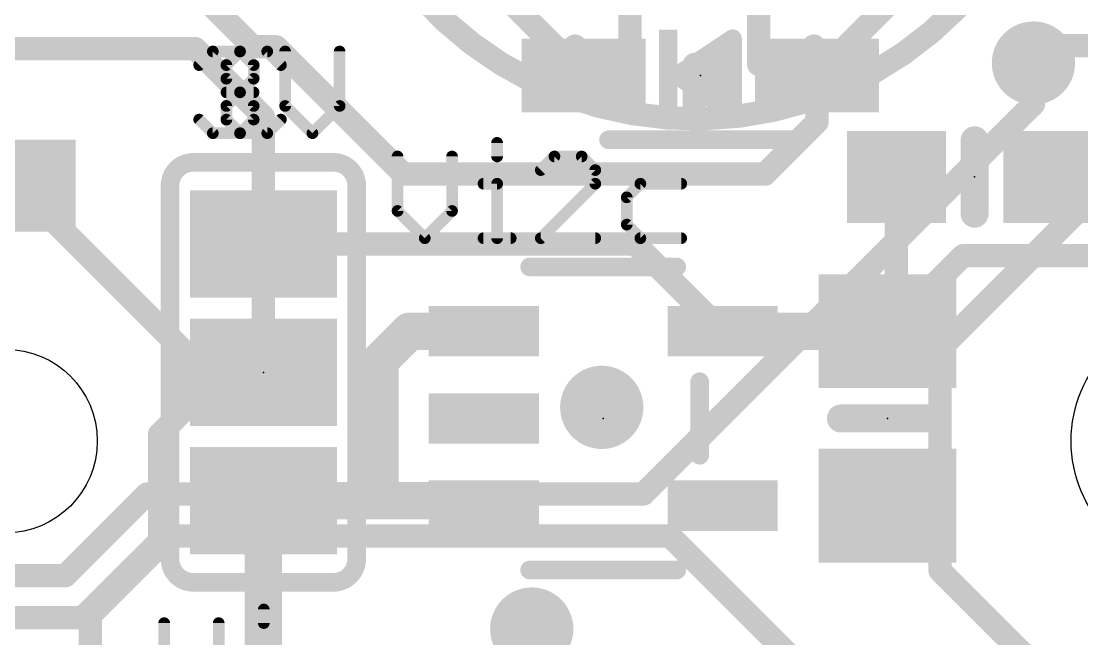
# Model space of a CAD drawing. Extents: x -30.6 to 30.6, y -30.6 to 30.6.
# Drawn here: x -14.83 to -3.28, y 12.85 to 19.57 of the extents above; entities that cross this region are included whole.
import ezdxf

# ---------------------------------------------------------------- set-up
doc = ezdxf.new("R2010")
doc.units = 0
for name, color, linetype in [('1', 12, 'CONTINUOUS'), ('16', 5, 'CONTINUOUS'), ('18', 110, 'CONTINUOUS'), ('20', 53, 'CONTINUOUS'), ('21', 40, 'CONTINUOUS'), ('22', 53, 'CONTINUOUS'), ('23', 40, 'CONTINUOUS')]:
    doc.layers.add(name, color=color, linetype=linetype)

# ---------------------------------------------------------------- blocks, each defined once
blk = doc.blocks.new('RECT')
blk.add_solid([(-0.5, -0.5), (0.5, -0.5), (-0.5, 0.5), (0.5, 0.5)])
blk = doc.blocks.new('ROUNDV')
at = {"const_width": 0.5}
blk.add_lwpolyline([(0, -0.25, 1), (0, 0.25, 1), (0, -0.25)], format="xyb", dxfattribs=at)

msp = doc.modelspace()

# ---------------------------------------------------------------- linework, layer by layer
at = {"layer": '1'}
for points, const_width in [([(-8.705, 18.98), (-9.82, 20.095)], 0.254), ([(-5.0282, 20.1168), (-6.165, 18.98)], 0.254), ([(-12.3072, 19.2922), (-12.745, 19.73)], 0.254), ([(-12.9344, 19.2728), (-18.7392, 19.2728)], 0.254), ([(-12.192, 18.5304), (-12.9344, 19.2728)], 0.254), ([(-12.3072, 19.2922), (-12.0532, 19.2922)], 0.254), ([(-12.0532, 19.2922), (-10.668, 17.907)], 0.254), ([(-3.81, 19.1154), (-3.6214, 19.304)], 0.254), ([(-3.6214, 19.304), (3.556, 19.304)], 0.254), ([(-6.165, 18.473), (-6.165, 18.98)], 0.254), ([(-12.192, 18.5304), (-12.192, 17.145)], 0.254), ([(-6.731, 17.907), (-6.165, 18.473)], 0.254), ([(-10.668, 17.907), (-6.731, 17.907)], 0.254), ([(-14.644, 17.653), (-14.771, 17.78)], 0.3048), ([(-5.301, 17.875), (-5.301, 16.293)], 0.254), ([(-14.644, 17.565), (-14.644, 17.653)], 0.3048), ([(-13.0175, 15.9385), (-14.644, 17.565)], 0.254), ([(-8.1419, 17.145), (-12.192, 17.145)], 0.254), ([(-12.192, 17.145), (-12.192, 16.002)], 0.254), ([(-7.1929, 16.196), (-8.1419, 17.145)], 0.254), ([(-4.576, 17.018), (-5.398, 16.196)], 0.254), ([(6.467, 17.018), (-4.576, 17.018)], 0.254), ([(-10.601, 16.196), (-10.922, 15.875)], 0.4064), ([(-9.7931, 16.196), (-10.601, 16.196)], 0.4064), ([(-7.1929, 16.196), (-5.398, 16.196)], 0.4064), ([(-5.301, 16.293), (-5.398, 16.196)], 0.254), ([(-13.0175, 15.9385), (-12.7, 15.621)], 0.254), ([(-13.0175, 15.9385), (-13.0175, 15.3768)], 0.254), ([(-10.922, 15.875), (-10.922, 14.351)], 0.4064), ([(-12.7, 15.621), (-12.573, 15.748)], 0.254), ([(-12.573, 15.748), (-12.192, 15.748)], 0.254), ([(-13.0175, 15.3768), (-13.3223, 15.072)], 0.254), ([(-13.3223, 13.8557), (-13.3223, 15.072)], 0.254), ([(-10.922, 14.351), (-12.192, 14.351)], 0.4064), ([(-12.192, 14.351), (-12.192, 12.319)], 0.4064), ([(-10.922, 14.351), (-9.8481, 14.351)], 0.4064), ([(-9.8481, 14.351), (-9.7931, 14.296)], 0.4064), ([(-14.0756, 13.1024), (-13.3223, 13.8557)], 0.254), ([(-14.0756, 11.8675), (-14.0756, 13.1024)], 0.254)]:
    msp.add_lwpolyline(points, dxfattribs=dict(at, const_width=const_width))
for points, const_width in [([(-12.8895, 19.3177, 1), (-12.9793, 19.2279)], 0.127), ([(-12.9344, 19.2093, 1), (-12.9344, 19.3363)], 0.127), ([(-12.3072, 19.3557, 1), (-12.3072, 19.2287)], 0.127), ([(-12.3521, 19.2473, 1), (-12.2623, 19.3371)], 0.127), ([(-12.0083, 19.3371, 1), (-12.0981, 19.2473)], 0.127), ([(-12.0532, 19.2287, 1), (-12.0532, 19.3557)], 0.127), ([(-3.6214, 19.3675, 1), (-3.6214, 19.2405)], 0.127), ([(-3.5765, 19.2591, 1), (-3.6663, 19.3489)], 0.127), ([(-3.8549, 19.1603, 1), (-3.7651, 19.0705)], 0.127), ([(-8.7499, 18.9351, 1), (-8.6601, 19.0249)], 0.127), ([(-6.1015, 18.98, 1), (-6.2285, 18.98)], 0.127), ([(-6.2099, 19.0249, 1), (-6.1201, 18.9351)], 0.127), ([(-12.1285, 18.5304, 1), (-12.2555, 18.5304)], 0.127), ([(-12.2369, 18.4855, 1), (-12.1471, 18.5753)], 0.127), ([(-6.1201, 18.4281, 1), (-6.2099, 18.5179)], 0.127), ([(-6.2285, 18.473, 1), (-6.1015, 18.473)], 0.127), ([(-10.668, 17.9705, 1), (-10.668, 17.8435)], 0.127), ([(-10.7129, 17.8621, 1), (-10.6231, 17.9519)], 0.127), ([(-6.7759, 17.9519, 1), (-6.6861, 17.8621)], 0.127), ([(-6.731, 17.8435, 1), (-6.731, 17.9705)], 0.127), ([(-14.7171, 17.8339, 1), (-14.8249, 17.7261)], 0.1524), ([(-5.2375, 17.875, 1), (-5.3645, 17.875)], 0.127), ([(-14.5678, 17.653, 1), (-14.7202, 17.653)], 0.1524), ([(-14.6979, 17.5991, 1), (-14.5901, 17.7069)], 0.1524), ([(-14.5991, 17.6099, 1), (-14.6889, 17.5201)], 0.127), ([(-14.7202, 17.565, 1), (-14.5678, 17.565)], 0.1524), ([(-12.192, 17.2085, 1), (-12.192, 17.0815)], 0.127), ([(-12.1285, 17.145, 1), (-12.2555, 17.145)], 0.127), ([(-12.2555, 17.145, 1), (-12.1285, 17.145)], 0.127), ([(-8.097, 17.1899, 1), (-8.1868, 17.1001)], 0.127), ([(-8.1419, 17.0815, 1), (-8.1419, 17.2085)], 0.127), ([(-4.576, 17.0815, 1), (-4.576, 16.9545)], 0.127), ([(-4.5311, 16.9731, 1), (-4.6209, 17.0629)], 0.127), ([(-10.601, 16.2976, 1), (-10.601, 16.0944)], 0.2032), ([(-10.5292, 16.1242, 1), (-10.6728, 16.2678)], 0.2032), ([(-9.7931, 16.0944, 1), (-9.7931, 16.2976)], 0.2032), ([(-7.1929, 16.2976, 1), (-7.1929, 16.0944)], 0.2032), ([(-5.398, 16.0944, 1), (-5.398, 16.2976)], 0.2032), ([(-5.2561, 16.2481, 1), (-5.3459, 16.3379)], 0.127), ([(-7.2378, 16.1511, 1), (-7.148, 16.2409)], 0.127), ([(-5.4429, 16.2409, 1), (-5.3531, 16.1511)], 0.127), ([(-5.4429, 16.2409, 1), (-5.3531, 16.1511)], 0.127), ([(-5.3645, 16.293, 1), (-5.2375, 16.293)], 0.127), ([(-12.9726, 15.9834, 1), (-13.0624, 15.8936)], 0.127), ([(-12.954, 15.9385, 1), (-13.081, 15.9385)], 0.127), ([(-13.0624, 15.8936, 1), (-12.9726, 15.9834)], 0.127), ([(-12.2555, 16.002, 1), (-12.1285, 16.002)], 0.127), ([(-10.8204, 15.875, 1), (-11.0236, 15.875)], 0.2032), ([(-10.9938, 15.9468, 1), (-10.8502, 15.8032)], 0.2032), ([(-12.573, 15.8115, 1), (-12.573, 15.6845)], 0.127), ([(-12.5281, 15.7031, 1), (-12.6179, 15.7929)], 0.127), ([(-12.192, 15.6845, 1), (-12.192, 15.8115)], 0.127), ([(-12.7449, 15.6659, 1), (-12.6551, 15.5761)], 0.127), ([(-12.7449, 15.5761, 1), (-12.6551, 15.6659)], 0.127), ([(-12.9726, 15.3319, 1), (-13.0624, 15.4217)], 0.127), ([(-13.081, 15.3768, 1), (-12.954, 15.3768)], 0.127), ([(-13.2588, 15.072, 1), (-13.3858, 15.072)], 0.127), ([(-13.3672, 15.1169, 1), (-13.2774, 15.0271)], 0.127), ([(-12.192, 14.4526, 1), (-12.192, 14.2494)], 0.2032), ([(-12.0904, 14.351, 1), (-12.2936, 14.351)], 0.2032), ([(-10.922, 14.4526, 1), (-10.922, 14.2494)], 0.2032), ([(-10.922, 14.2494, 1), (-10.922, 14.4526)], 0.2032), ([(-9.7763, 14.4228, 1), (-9.9199, 14.2792)], 0.2032), ([(-9.8481, 14.2494, 1), (-9.8481, 14.4526)], 0.2032), ([(-11.0236, 14.351, 1), (-10.8204, 14.351)], 0.2032), ([(-9.8649, 14.2242, 1), (-9.7213, 14.3678)], 0.2032), ([(-13.2774, 13.8108, 1), (-13.3672, 13.9006)], 0.127), ([(-13.3858, 13.8557, 1), (-13.2588, 13.8557)], 0.127), ([(-14.0121, 13.1024, 1), (-14.1391, 13.1024)], 0.127), ([(-14.1205, 13.1473, 1), (-14.0307, 13.0575)], 0.127)]:
    msp.add_lwpolyline(points, format="xyb", dxfattribs=dict(at, const_width=const_width))
at = {"layer": '16'}
for points, const_width in [([(-3.8, 24, 5.1283), (-3.8, 21)], 0.254), ([(-8.741, 19.2764, 1), (-8.859, 19.3236)], 0.127), ([(-6.141, 19.3236, 1), (-6.259, 19.2764)], 0.127), ([(-8.2635, 19.1, 1), (-8.1365, 19.1)], 0.127), ([(-7.4365, 19.1, 1), (-7.5635, 19.1)], 0.127), ([(-6.8635, 19.1, 1), (-6.7365, 19.1)], 0.127), ([(-3.7465, 19.1154, 1), (-3.8735, 19.1154)], 0.127), ([(-9.059, 18.8236, 1), (-8.941, 18.7764)], 0.127), ([(-6.059, 18.7764, 1), (-5.941, 18.8236)], 0.127), ([(-3.8735, 18.669, 1), (-3.7465, 18.669)], 0.127), ([(-3.7651, 18.6241, 1), (-3.8549, 18.7139)], 0.127), ([(-7.5635, 18.5, 1), (-7.4365, 18.5)], 0.127), ([(-4.7625, 16.002, 1), (-4.8895, 16.002)], 0.127), ([(-4.8709, 16.0469, 1), (-4.7811, 15.9571)], 0.127), ([(-13.4575, 14.4871, 1), (-13.4575, 14.3601)], 0.127), ([(-13.4126, 14.3787, 1), (-13.5024, 14.4685)], 0.127), ([(-8.0554, 14.3601, 1), (-8.0554, 14.4871)], 0.127), ([(-8.1003, 14.4685, 1), (-8.0105, 14.3787)], 0.127), ([(-13.2681, 14.0299, 1), (-13.2681, 13.9029)], 0.127), ([(-13.2232, 13.9215, 1), (-13.313, 14.0113)], 0.127), ([(-7.7205, 14.0113, 1), (-7.8103, 13.9215)], 0.127), ([(-7.7654, 13.9029, 1), (-7.7654, 14.0299)], 0.127), ([(-14.3914, 13.5795, 1), (-14.3016, 13.4897)], 0.127), ([(-14.3465, 13.4711, 1), (-14.3465, 13.5981)], 0.127), ([(-4.7811, 13.6339, 1), (-4.8709, 13.5441)], 0.127), ([(-4.8895, 13.589, 1), (-4.7625, 13.589)], 0.127), ([(-14.202, 13.1223, 1), (-14.1122, 13.0325)], 0.127), ([(-14.1571, 13.0139, 1), (-14.1571, 13.1409)], 0.127)]:
    msp.add_lwpolyline(points, format="xyb", dxfattribs=dict(at, const_width=const_width))
at = {"layer": '16', "const_width": 0.254}
for points in [[(-8.2, 19.7), (-8.2, 19.1)], [(-6.8, 19.7), (-6.8, 19.1)], [(-9, 18.8), (-8.8, 19.3)], [(-6, 18.8), (-6.2, 19.3)], [(-7.5, 18.5), (-7.5, 19.1)], [(-3.81, 18.669), (-3.81, 19.1154)], [(-8.0554, 14.4236), (-3.81, 18.669)], [(-3, 17.828), (-4.826, 16.002)], [(-4.826, 16.002), (-4.826, 13.589)], [(-14.3465, 13.5346), (-13.4575, 14.4236)], [(-13.4575, 14.4236), (-8.0554, 14.4236)], [(-13.2681, 13.9664), (-14.1571, 13.0774)], [(-7.7654, 13.9664), (-13.2681, 13.9664)], [(-4.975, 11.176), (-7.7654, 13.9664)], [(-14.3465, 13.5346), (-16.4556, 13.5346)], [(-4.826, 13.589), (-3.048, 11.811)], [(-14.1571, 13.0774), (-15.3706, 13.0774)]]:
    msp.add_lwpolyline(points, dxfattribs=at)
at = {"layer": '20'}
for centre, radius in [((-2, 15), 1.4), ((-15, 15), 1)]:
    msp.add_circle(centre, radius, dxfattribs=at)
at = {"layer": '21'}
for points, const_width in [([(-7.685, 18.98), (-7.085, 19.38)], 0.2032), ([(-7.085, 19.38), (-7.085, 18.58)], 0.2032), ([(-12.8905, 19.093), (-12.7422, 19.2413)], 0.127), ([(-12.7422, 19.2413), (-12.4456, 19.2413)], 0.127), ([(-12.4456, 19.2413), (-12.2973, 19.093)], 0.127), ([(-11.955, 19.2413), (-11.955, 18.6481)], 0.127), ([(-11.3618, 18.6481), (-11.3618, 19.2413)], 0.127), ([(-7.535, 18.98), (-7.235, 19.18)], 0.2032), ([(-7.235, 19.18), (-7.235, 18.78)], 0.2032), ([(-7.3538, 19.1008), (-7.235, 19.1008)], 0.2032), ([(-12.2973, 19.093), (-12.2973, 18.9447)], 0.127), ([(-7.085, 18.58), (-7.685, 18.98)], 0.2032), ([(-7.235, 18.78), (-7.535, 18.98)], 0.2032), ([(-12.2973, 18.9447), (-12.4456, 18.7964)], 0.127), ([(-7.4114, 18.8976), (-7.235, 18.8976)], 0.2032), ([(-12.4456, 18.7964), (-12.5939, 18.7964)], 0.127), ([(-12.4456, 18.7964), (-12.2973, 18.6481)], 0.127), ([(-12.2973, 18.6481), (-12.2973, 18.4998)], 0.127), ([(-11.955, 18.6481), (-11.6584, 18.3515)], 0.127), ([(-11.6584, 18.3515), (-11.3618, 18.6481)], 0.127), ([(-12.7422, 18.3515), (-12.8905, 18.4998)], 0.127), ([(-12.2973, 18.4998), (-12.4456, 18.3515)], 0.127), ([(-12.4456, 18.3515), (-12.7422, 18.3515)], 0.127), ([(-6.435, 18.28), (-8.435, 18.28)], 0.2032), ([(-4.451, 18.275), (-4.451, 17.475)], 0.3048), ([(-9.6477, 18.2466), (-9.6477, 18.0983)], 0.127), ([(-12.954, 18.034), (-11.43, 18.034)], 0.2032), ([(-10.7315, 18.0983), (-10.7315, 17.5051)], 0.127), ([(-10.1383, 17.5051), (-10.1383, 18.0983)], 0.127), ([(-9.024, 18.0983), (-9.1723, 17.95)], 0.127), ([(-8.7274, 18.0983), (-9.024, 18.0983)], 0.127), ([(-8.5791, 17.95), (-8.7274, 18.0983)], 0.127), ([(-8.5791, 17.8017), (-8.5791, 17.95)], 0.127), ([(-13.208, 13.716), (-13.208, 17.78)], 0.2032), ([(-11.176, 17.78), (-11.176, 13.716)], 0.2032), ([(-9.796, 17.8017), (-9.6477, 17.8017)], 0.127), ([(-9.6477, 17.8017), (-9.6477, 17.2085)], 0.127), ([(-9.1723, 17.2085), (-8.5791, 17.8017)], 0.127), ([(-8.0885, 17.8017), (-8.2368, 17.6534)], 0.127), ([(-7.6436, 17.8017), (-8.0885, 17.8017)], 0.127), ([(-8.2368, 17.6534), (-8.2368, 17.3568)], 0.127), ([(-10.7315, 17.5051), (-10.4349, 17.2085)], 0.127), ([(-10.4349, 17.2085), (-10.1383, 17.5051)], 0.127), ([(-8.2368, 17.3568), (-8.0885, 17.2085)], 0.127), ([(-9.796, 17.2085), (-9.4994, 17.2085)], 0.127), ([(-8.5791, 17.2085), (-9.1723, 17.2085)], 0.127), ([(-8.0885, 17.2085), (-7.6436, 17.2085)], 0.127), ([(-7.693, 16.896), (-9.293, 16.896)], 0.2032), ([(-7.443, 15.646), (-7.443, 14.846)], 0.2032), ([(-4.89, 15.246), (-5.906, 15.246)], 0.3048), ([(-7.693, 13.596), (-9.293, 13.596)], 0.2032), ([(-12.954, 13.462), (-11.43, 13.462)], 0.2032), ([(-12.1877, 13.1666), (-12.1877, 13.0183)], 0.127), ([(-13.2715, 13.0183), (-13.2715, 12.4251)], 0.127), ([(-12.6783, 12.4251), (-12.6783, 13.0183)], 0.127)]:
    msp.add_lwpolyline(points, dxfattribs=dict(at, const_width=const_width))
for points, const_width in [([(-7.0342, 19.38, 1), (-7.1358, 19.38)], 0.1016), ([(-7.0568, 19.3377, 1), (-7.1132, 19.4223)], 0.1016), ([(-12.7422, 19.273, 1), (-12.7422, 19.2095)], 0.0635), ([(-12.7198, 19.2188, 1), (-12.7647, 19.2637)], 0.0635), ([(-12.4232, 19.2637, 1), (-12.4681, 19.2188)], 0.0635), ([(-12.4456, 19.2095, 1), (-12.4456, 19.273)], 0.0635), ([(-11.9232, 19.2413, 1), (-11.9867, 19.2413)], 0.0635), ([(-11.3301, 19.2413, 1), (-11.3936, 19.2413)], 0.0635), ([(-7.1842, 19.18, 1), (-7.2858, 19.18)], 0.1016), ([(-7.2068, 19.1377, 1), (-7.2632, 19.2223)], 0.1016), ([(-7.3538, 19.1516, 1), (-7.3538, 19.05)], 0.1016), ([(-7.235, 19.05, 1), (-7.235, 19.1516)], 0.1016), ([(-12.913, 19.1154, 1), (-12.868, 19.0705)], 0.0635), ([(-12.2656, 19.093, 1), (-12.3291, 19.093)], 0.0635), ([(-12.3198, 19.0705, 1), (-12.2749, 19.1154)], 0.0635), ([(-7.6568, 19.0223, 1), (-7.7132, 18.9377)], 0.1016), ([(-7.7132, 19.0223, 1), (-7.6568, 18.9377)], 0.1016), ([(-7.5068, 19.0223, 1), (-7.5632, 18.9377)], 0.1016), ([(-7.5632, 19.0223, 1), (-7.5068, 18.9377)], 0.1016), ([(-12.3291, 18.9447, 1), (-12.2656, 18.9447)], 0.0635), ([(-12.2749, 18.9222, 1), (-12.3198, 18.9671)], 0.0635), ([(-7.4114, 18.9484, 1), (-7.4114, 18.8468)], 0.1016), ([(-7.235, 18.8468, 1), (-7.235, 18.9484)], 0.1016), ([(-12.5939, 18.8281, 1), (-12.5939, 18.7646)], 0.0635), ([(-12.4232, 18.8188, 1), (-12.4681, 18.7739)], 0.0635), ([(-12.4681, 18.8188, 1), (-12.4232, 18.7739)], 0.0635), ([(-12.4456, 18.7646, 1), (-12.4456, 18.8281)], 0.0635), ([(-7.2858, 18.78, 1), (-7.1842, 18.78)], 0.1016), ([(-7.2632, 18.7377, 1), (-7.2068, 18.8223)], 0.1016), ([(-12.2656, 18.6481, 1), (-12.3291, 18.6481)], 0.0635), ([(-12.3198, 18.6256, 1), (-12.2749, 18.6705)], 0.0635), ([(-11.9325, 18.6705, 1), (-11.9774, 18.6256)], 0.0635), ([(-11.3394, 18.6256, 1), (-11.3843, 18.6705)], 0.0635), ([(-11.9867, 18.6481, 1), (-11.9232, 18.6481)], 0.0635), ([(-11.3936, 18.6481, 1), (-11.3301, 18.6481)], 0.0635), ([(-7.1358, 18.58, 1), (-7.0342, 18.58)], 0.1016), ([(-7.1132, 18.5377, 1), (-7.0568, 18.6223)], 0.1016), ([(-12.868, 18.5222, 1), (-12.913, 18.4773)], 0.0635), ([(-12.3291, 18.4998, 1), (-12.2656, 18.4998)], 0.0635), ([(-12.2749, 18.4773, 1), (-12.3198, 18.5222)], 0.0635), ([(-12.7422, 18.3833, 1), (-12.7422, 18.3198)], 0.0635), ([(-12.7647, 18.329, 1), (-12.7198, 18.374)], 0.0635), ([(-12.4681, 18.374, 1), (-12.4232, 18.329)], 0.0635), ([(-12.4456, 18.3198, 1), (-12.4456, 18.3833)], 0.0635), ([(-11.6808, 18.374, 1), (-11.6359, 18.329)], 0.0635), ([(-11.6808, 18.329, 1), (-11.6359, 18.374)], 0.0635), ([(-8.435, 18.3308, 1), (-8.435, 18.2292)], 0.1016), ([(-6.435, 18.2292, 1), (-6.435, 18.3308)], 0.1016), ([(-4.3748, 18.275, 1), (-4.5272, 18.275)], 0.1524), ([(-9.6159, 18.2466, 1), (-9.6794, 18.2466)], 0.0635), ([(-12.954, 18.034, 0.4142), (-13.208, 17.78)], 0.2032), ([(-12.954, 18.0848, 1), (-12.954, 17.9832)], 0.1016), ([(-12.954, 17.9832, 1), (-12.954, 18.0848)], 0.1016), ([(-11.176, 17.78, 0.4142), (-11.43, 18.034)], 0.2032), ([(-11.43, 18.0848, 1), (-11.43, 17.9832)], 0.1016), ([(-11.43, 17.9832, 1), (-11.43, 18.0848)], 0.1016), ([(-10.6997, 18.0983, 1), (-10.7633, 18.0983)], 0.0635), ([(-10.1066, 18.0983, 1), (-10.1701, 18.0983)], 0.0635), ([(-9.6794, 18.0983, 1), (-9.6159, 18.0983)], 0.0635), ([(-9.024, 18.13, 1), (-9.024, 18.0665)], 0.0635), ([(-9.0016, 18.0758, 1), (-9.0465, 18.1207)], 0.0635), ([(-8.705, 18.1207, 1), (-8.7499, 18.0758)], 0.0635), ([(-8.7274, 18.0665, 1), (-8.7274, 18.13)], 0.0635), ([(-8.5474, 17.95, 1), (-8.6109, 17.95)], 0.0635), ([(-9.1948, 17.9724, 1), (-9.1499, 17.9275)], 0.0635), ([(-8.6016, 17.9275, 1), (-8.5567, 17.9724)], 0.0635), ([(-13.1572, 17.78, 1), (-13.2588, 17.78)], 0.1016), ([(-13.2588, 17.78, 1), (-13.1572, 17.78)], 0.1016), ([(-11.1252, 17.78, 1), (-11.2268, 17.78)], 0.1016), ([(-11.2268, 17.78, 1), (-11.1252, 17.78)], 0.1016), ([(-9.796, 17.8334, 1), (-9.796, 17.7699)], 0.0635), ([(-9.6159, 17.8017, 1), (-9.6794, 17.8017)], 0.0635), ([(-9.6477, 17.7699, 1), (-9.6477, 17.8334)], 0.0635), ([(-8.6109, 17.8017, 1), (-8.5474, 17.8017)], 0.0635), ([(-8.5567, 17.7792, 1), (-8.6016, 17.8241)], 0.0635), ([(-8.0885, 17.8334, 1), (-8.0885, 17.7699)], 0.0635), ([(-8.066, 17.7792, 1), (-8.1109, 17.8241)], 0.0635), ([(-7.6436, 17.7699, 1), (-7.6436, 17.8334)], 0.0635), ([(-8.205, 17.6534, 1), (-8.2685, 17.6534)], 0.0635), ([(-8.2592, 17.6758, 1), (-8.2143, 17.6309)], 0.0635), ([(-10.709, 17.5275, 1), (-10.754, 17.4826)], 0.0635), ([(-10.1159, 17.4826, 1), (-10.1608, 17.5275)], 0.0635), ([(-4.5272, 17.475, 1), (-4.3748, 17.475)], 0.1524), ([(-10.7633, 17.5051, 1), (-10.6997, 17.5051)], 0.0635), ([(-10.1701, 17.5051, 1), (-10.1066, 17.5051)], 0.0635), ([(-8.2685, 17.3568, 1), (-8.205, 17.3568)], 0.0635), ([(-8.2143, 17.3792, 1), (-8.2592, 17.3343)], 0.0635), ([(-10.4574, 17.231, 1), (-10.4125, 17.186)], 0.0635), ([(-10.4574, 17.186, 1), (-10.4125, 17.231)], 0.0635), ([(-9.796, 17.2402, 1), (-9.796, 17.1768)], 0.0635), ([(-9.6794, 17.2085, 1), (-9.6159, 17.2085)], 0.0635), ([(-9.4994, 17.1768, 1), (-9.4994, 17.2402)], 0.0635), ([(-9.1948, 17.231, 1), (-9.1499, 17.186)], 0.0635), ([(-9.1723, 17.2402, 1), (-9.1723, 17.1768)], 0.0635), ([(-8.5791, 17.1768, 1), (-8.5791, 17.2402)], 0.0635), ([(-8.0885, 17.2402, 1), (-8.0885, 17.1768)], 0.0635), ([(-8.1109, 17.186, 1), (-8.066, 17.231)], 0.0635), ([(-7.6436, 17.1768, 1), (-7.6436, 17.2402)], 0.0635), ([(-9.293, 16.9468, 1), (-9.293, 16.8452)], 0.1016), ([(-7.693, 16.8452, 1), (-7.693, 16.9468)], 0.1016), ([(-7.3922, 15.646, 1), (-7.4938, 15.646)], 0.1016), ([(-5.906, 15.3222, 1), (-5.906, 15.1698)], 0.1524), ([(-4.89, 15.1698, 1), (-4.89, 15.3222)], 0.1524), ([(-7.4938, 14.846, 1), (-7.3922, 14.846)], 0.1016), ([(-13.208, 13.716, 0.4142), (-12.954, 13.462)], 0.2032), ([(-13.1572, 13.716, 1), (-13.2588, 13.716)], 0.1016), ([(-13.2588, 13.716, 1), (-13.1572, 13.716)], 0.1016), ([(-11.43, 13.462, 0.4142), (-11.176, 13.716)], 0.2032), ([(-11.1252, 13.716, 1), (-11.2268, 13.716)], 0.1016), ([(-11.2268, 13.716, 1), (-11.1252, 13.716)], 0.1016), ([(-9.293, 13.6468, 1), (-9.293, 13.5452)], 0.1016), ([(-7.693, 13.5452, 1), (-7.693, 13.6468)], 0.1016), ([(-12.954, 13.5128, 1), (-12.954, 13.4112)], 0.1016), ([(-12.954, 13.4112, 1), (-12.954, 13.5128)], 0.1016), ([(-11.43, 13.5128, 1), (-11.43, 13.4112)], 0.1016), ([(-11.43, 13.4112, 1), (-11.43, 13.5128)], 0.1016), ([(-12.1559, 13.1666, 1), (-12.2194, 13.1666)], 0.0635), ([(-13.2398, 13.0183, 1), (-13.3033, 13.0183)], 0.0635), ([(-12.6466, 13.0183, 1), (-12.7101, 13.0183)], 0.0635), ([(-12.2194, 13.0183, 1), (-12.1559, 13.0183)], 0.0635)]:
    msp.add_lwpolyline(points, format="xyb", dxfattribs=dict(at, const_width=const_width))
at = {"layer": '22', "const_width": 0.127}
for points in [[(-12.4464, 19.2413), (-12.5947, 19.093)], [(-12.1498, 19.2413), (-12.4464, 19.2413)], [(-12.0015, 19.093), (-12.1498, 19.2413)], [(-12.5947, 19.093), (-12.5947, 18.9447)], [(-12.5947, 18.9447), (-12.4464, 18.7964)], [(-12.4464, 18.7964), (-12.5947, 18.6481)], [(-12.4464, 18.7964), (-12.2981, 18.7964)], [(-12.5947, 18.6481), (-12.5947, 18.4998)], [(-12.5947, 18.4998), (-12.4464, 18.3515)], [(-12.1498, 18.3515), (-12.0015, 18.4998)], [(-12.4464, 18.3515), (-12.1498, 18.3515)]]:
    msp.add_lwpolyline(points, dxfattribs=at)
at = {"layer": '22', "const_width": 0.0635}
for points in [[(-12.4464, 19.273, 1), (-12.4464, 19.2095)], [(-12.4239, 19.2188, 1), (-12.4688, 19.2637)], [(-12.1273, 19.2637, 1), (-12.1722, 19.2188)], [(-12.1498, 19.2095, 1), (-12.1498, 19.273)], [(-12.5629, 19.093, 1), (-12.6264, 19.093)], [(-12.6171, 19.1154, 1), (-12.5722, 19.0705)], [(-12.024, 19.0705, 1), (-11.979, 19.1154)], [(-12.6264, 18.9447, 1), (-12.5629, 18.9447)], [(-12.5722, 18.9671, 1), (-12.6171, 18.9222)], [(-12.4464, 18.8281, 1), (-12.4464, 18.7646)], [(-12.4239, 18.7739, 1), (-12.4688, 18.8188)], [(-12.4688, 18.7739, 1), (-12.4239, 18.8188)], [(-12.2981, 18.7646, 1), (-12.2981, 18.8281)], [(-12.5629, 18.6481, 1), (-12.6264, 18.6481)], [(-12.6171, 18.6705, 1), (-12.5722, 18.6256)], [(-12.6264, 18.4998, 1), (-12.5629, 18.4998)], [(-12.5722, 18.5222, 1), (-12.6171, 18.4773)], [(-11.979, 18.4773, 1), (-12.024, 18.5222)], [(-12.4464, 18.3833, 1), (-12.4464, 18.3198)], [(-12.4688, 18.329, 1), (-12.4239, 18.374)], [(-12.1722, 18.374, 1), (-12.1273, 18.329)], [(-12.1498, 18.3198, 1), (-12.1498, 18.3833)]]:
    msp.add_lwpolyline(points, format="xyb", dxfattribs=at)
at = {"layer": '23'}
for p in [(-7.435, 18.98), (-4.451, 17.875), (-12.192, 15.748), (-8.493, 15.246), (-5.398, 15.246)]:
    msp.add_point(p, dxfattribs=at)

# ---------------------------------------------------------------- block references
at = {"layer": '1', "xscale": 1.35, "yscale": 0.8}
for p in [(-8.705, 18.98), (-6.165, 18.98)]:
    msp.add_blockref('RECT', p, dxfattribs=at)
at = {"layer": '1', "xscale": 1.075}
for p in [(-5.301, 17.875), (-3.601, 17.875), (-14.771, 17.78)]:
    msp.add_blockref('RECT', p, dxfattribs=at)
at = {"layer": '1', "rotation": 270}
for p, xscale, yscale in [((-12.192, 17.145), 1.1684, 1.6002), ((-5.398, 16.196), 1.24, 1.5), ((-9.7931, 16.196), 0.55, 1.2), ((-7.1929, 16.196), 0.55, 1.2), ((-12.192, 15.748), 1.1684, 1.6002), ((-9.7931, 15.246), 0.55, 1.2), ((-12.192, 14.351), 1.1684, 1.6002), ((-5.398, 14.296), 1.24, 1.5), ((-9.7931, 14.296), 0.55, 1.2), ((-7.1929, 14.296), 0.55, 1.2)]:
    msp.add_blockref('RECT', p, dxfattribs=dict(at, xscale=xscale, yscale=yscale))
at = {"layer": '18', "xscale": 0.9064, "yscale": 0.9064}
for p in [(-3.81, 19.1154), (-3.81, 19.1154), (-8.509, 15.367), (-8.509, 15.367), (-9.271, 12.954), (-9.271, 12.954)]:
    msp.add_blockref('ROUNDV', p, dxfattribs=at)
at = {"layer": '21', "xscale": 0.2}
msp.add_blockref('RECT', (-7.785, 18.98), dxfattribs=at)

doc.saveas('drawing.dxf')
